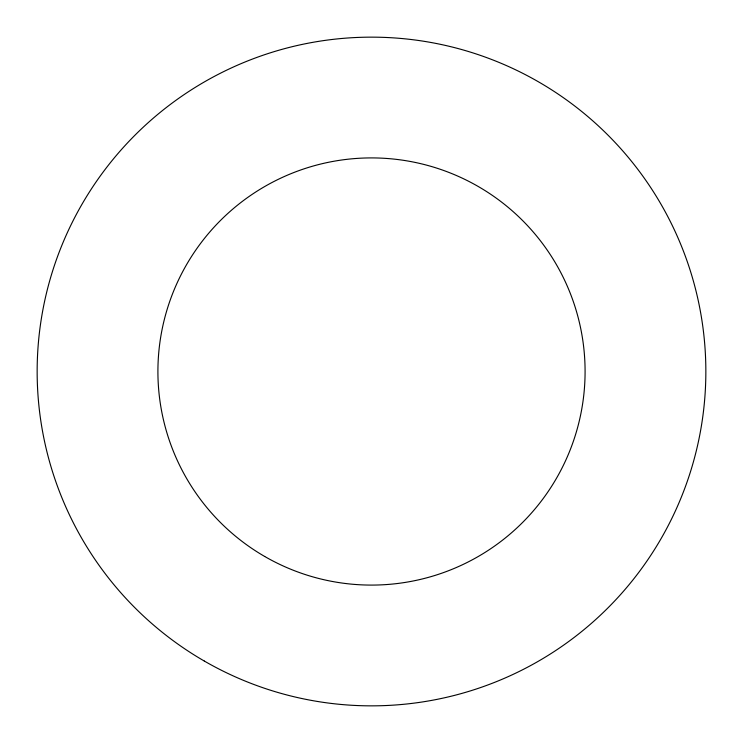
<?xml version="1.0" encoding="UTF-8"?>
<svg xmlns="http://www.w3.org/2000/svg" width="743" height="743" viewBox="0 0 743 743"><rect width="100%" height="100%" fill="white"/><g stroke="black" fill="none" stroke-linecap="round" stroke-linejoin="round"><path stroke-width="1.11" d="M204.325 661.056A334.35 334.35 0 0 0 705.85 371.5A334.35 334.35 0 0 0 204.325 81.944A334.35 334.35 0 0 0 204.325 661.056M264.703 556.47A213.585 213.585 0 0 0 585.085 371.5A213.585 213.585 0 0 0 264.703 186.53A213.585 213.585 0 0 0 264.703 556.47"/></g></svg>
